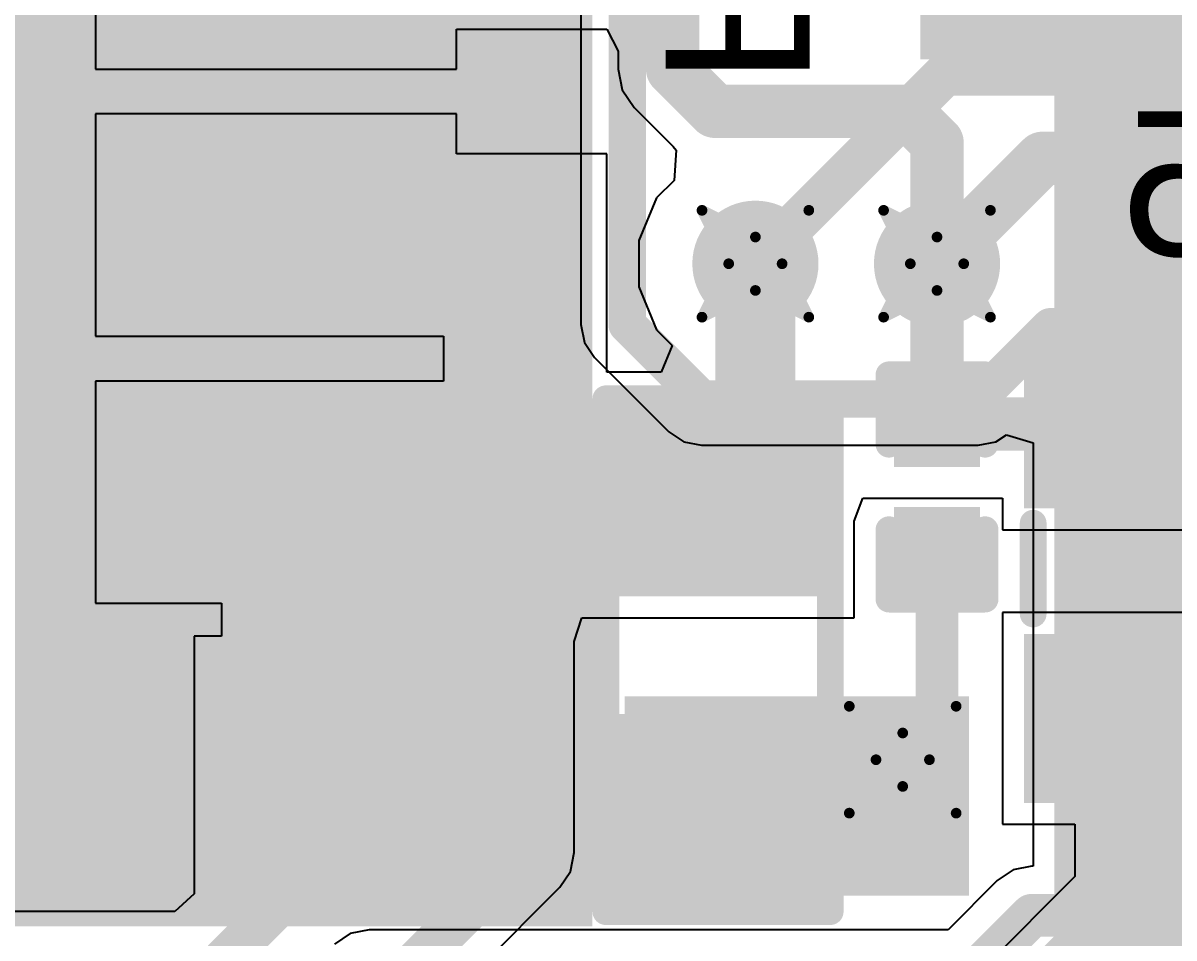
# Model space of a CAD drawing. Header units: inches. Extents: x -6 to 328, y -12 to 81.
# Drawn here: x 17.14 to 22.62, y 11.48 to 15.83 of the extents above; entities that cross this region are included whole.
import ezdxf

# ---------------------------------------------------------------- set-up
doc = ezdxf.new("R2010")
doc.units = ezdxf.units.IN
for name, color, linetype in [('Bottom Layer', 5, 'Continuous'), ('Bottom Overlay', 54, 'Continuous'), ('Bottom Paste', 16, 'Continuous'), ('Bottom Solder', 6, 'Continuous'), ('Drill Drawing', 1, 'Continuous'), ('Top Layer', 1, 'Continuous'), ('Top Paste', 8, 'Continuous'), ('Top Solder', 216, 'Continuous'), ('Via Holes', 16, 'Continuous')]:
    doc.layers.add(name, color=color, linetype=linetype)
doc.styles.add('Arial', font='', dxfattribs={"height": 0.2})
doc.styles.get('Arial').set_extended_font_data('Arial')

# ---------------------------------------------------------------- blocks, each defined once
blk = doc.blocks.new('CAP_0201_B_2')
at = {"layer": 'Bottom Layer'}
for points in [[(-0.45, 0.15), (-0.15, 0.15), (-0.15, -0.15), (-0.45, -0.15)], [(0.15, 0.15), (0.45, 0.15), (0.45, -0.15), (0.15, -0.15)]]:
    blk.add_hatch(color=5, dxfattribs=at).paths.add_polyline_path(points)
at = {"layer": 'Bottom Paste'}
for points in [[(-0.45, 0.15), (-0.15, 0.15), (-0.15, -0.15), (-0.45, -0.15)], [(0.15, 0.15), (0.45, 0.15), (0.45, -0.15), (0.15, -0.15)]]:
    blk.add_hatch(color=16, dxfattribs=at).paths.add_polyline_path(points)
at = {"layer": 'Bottom Solder'}
for points in [[(-0.505, 0.205), (-0.095, 0.205), (-0.095, -0.205), (-0.505, -0.205)], [(0.095, 0.205), (0.505, 0.205), (0.505, -0.205), (0.095, -0.205)]]:
    blk.add_hatch(color=6, dxfattribs=at).paths.add_polyline_path(points)
at = {"layer": 'Bottom Overlay'}
for points in [[(-0.5334, -0.2286, 0.127, 0.127, 0), (-0.5334, 0.2286, 0.127, 0.127, 0)], [(-0.2032, 0.2286, 0.127, 0.127, 0), (-0.5334, 0.2286, 0.127, 0.127, 0)], [(0.5334, 0.2286, 0.127, 0.127, 0), (0.2032, 0.2286, 0.127, 0.127, 0)], [(0.5334, -0.2286, 0.127, 0.127, 0), (0.5334, 0.2286, 0.127, 0.127, 0)], [(-0.2032, -0.2286, 0.127, 0.127, 0), (-0.5334, -0.2286, 0.127, 0.127, 0)], [(0.5334, -0.2286, 0.127, 0.127, 0), (0.2032, -0.2286, 0.127, 0.127, 0)]]:
    blk.add_lwpolyline(points, format="xyseb", dxfattribs=at)
for points in [[(-0.5651, 0.2286, 0.0635, 0.0635, 1), (-0.5016, 0.2286, 0.0635, 0.0635, 1)], [(-0.5651, 0.2286, 0.0635, 0.0635, 1), (-0.5016, 0.2286, 0.0635, 0.0635, 1)], [(-0.2349, 0.2286, 0.0635, 0.0635, 1), (-0.1714, 0.2286, 0.0635, 0.0635, 1)], [(0.1714, 0.2286, 0.0635, 0.0635, 1), (0.2349, 0.2286, 0.0635, 0.0635, 1)], [(0.5016, 0.2286, 0.0635, 0.0635, 1), (0.5651, 0.2286, 0.0635, 0.0635, 1)], [(0.5016, 0.2286, 0.0635, 0.0635, 1), (0.5651, 0.2286, 0.0635, 0.0635, 1)], [(-0.5651, -0.2286, 0.0635, 0.0635, 1), (-0.5016, -0.2286, 0.0635, 0.0635, 1)], [(-0.5651, -0.2286, 0.0635, 0.0635, 1), (-0.5016, -0.2286, 0.0635, 0.0635, 1)], [(-0.2349, -0.2286, 0.0635, 0.0635, 1), (-0.1714, -0.2286, 0.0635, 0.0635, 1)], [(0.1714, -0.2286, 0.0635, 0.0635, 1), (0.2349, -0.2286, 0.0635, 0.0635, 1)], [(0.5016, -0.2286, 0.0635, 0.0635, 1), (0.5651, -0.2286, 0.0635, 0.0635, 1)], [(0.5016, -0.2286, 0.0635, 0.0635, 1), (0.5651, -0.2286, 0.0635, 0.0635, 1)]]:
    blk.add_lwpolyline(points, format="xyseb", close=True, dxfattribs=at)
blk = doc.blocks.new('TLE5012BE5000FUMA1_B_7')
at = {"layer": 'Bottom Layer'}
for points in [[(-3.5, 2.23), (-2.19, 2.23), (-2.19, 1.58), (-3.5, 1.58)], [(-3.5, 0.96), (-2.19, 0.96), (-2.19, 0.31), (-3.5, 0.31)], [(-3.5, -0.31), (-2.19, -0.31), (-2.19, -0.96), (-3.5, -0.96)]]:
    blk.add_hatch(color=5, dxfattribs=at).paths.add_polyline_path(points)
at = {"layer": 'Bottom Paste'}
for points in [[(-3.5, 2.23), (-2.19, 2.23), (-2.19, 1.58), (-3.5, 1.58)], [(-3.5, 0.96), (-2.19, 0.96), (-2.19, 0.31), (-3.5, 0.31)], [(-3.5, -0.31), (-2.19, -0.31), (-2.19, -0.96), (-3.5, -0.96)]]:
    blk.add_hatch(color=16, dxfattribs=at).paths.add_polyline_path(points)
at = {"layer": 'Bottom Solder'}
for points in [[(-3.6016, 2.3316), (-2.0884, 2.3316), (-2.0884, 1.4784), (-3.6016, 1.4784)], [(-3.6016, 1.0616), (-2.0884, 1.0616), (-2.0884, 0.2084), (-3.6016, 0.2084)], [(-3.6016, -0.2084), (-2.0884, -0.2084), (-2.0884, -1.0616), (-3.6016, -1.0616)]]:
    blk.add_hatch(color=6, dxfattribs=at).paths.add_polyline_path(points)
at = {"layer": 'Bottom Overlay'}
blk.add_lwpolyline([(1.9304, 2.5146, 0.127, 0.127, 0), (-1.9558, 2.5146, 0.127, 0.127, 0)], format="xyseb", dxfattribs=at)
blk.add_lwpolyline([(-1.9875, 2.5146, 0.0635, 0.0635, 1), (-1.9241, 2.5146, 0.0635, 0.0635, 1)], format="xyseb", close=True, dxfattribs=at)
blk = doc.blocks.new('LAN9255_ZMX019_9')
at = {"layer": 'Top Layer'}
for points in [[(0.7, 8.45), (0.7, 6.95), (0.5, 6.95), (0.5, 8.45)], [(1.1, 8.45), (1.1, 6.95), (0.9, 6.95), (0.9, 8.45)], [(1.5, 8.45), (1.5, 6.95), (1.3, 6.95), (1.3, 8.45)], [(1.9, 8.45), (1.9, 6.95), (1.7, 6.95), (1.7, 8.45)], [(2.3, 8.45), (2.3, 6.95), (2.1, 6.95), (2.1, 8.45)], [(2.7, 8.45), (2.7, 6.95), (2.5, 6.95), (2.5, 8.45)], [(3.1, 8.45), (3.1, 6.95), (2.9, 6.95), (2.9, 8.45)], [(3.5, 8.45), (3.5, 6.95), (3.3, 6.95), (3.3, 8.45)], [(3.9, 8.45), (3.9, 6.95), (3.7, 6.95), (3.7, 8.45)], [(4.3, 8.45), (4.3, 6.95), (4.1, 6.95), (4.1, 8.45)], [(4.7, 8.45), (4.7, 6.95), (4.5, 6.95), (4.5, 8.45)], [(-4.55, -4.55), (-4.55, 4.55), (4.55, 4.55), (4.55, -4.55)]]:
    blk.add_hatch(color=1, dxfattribs=at).paths.add_polyline_path(points)
at = {"layer": 'Top Paste'}
for points in [[(0.7, 8.45), (0.7, 6.95), (0.5, 6.95), (0.5, 8.45)], [(1.1, 8.45), (1.1, 6.95), (0.9, 6.95), (0.9, 8.45)], [(1.5, 8.45), (1.5, 6.95), (1.3, 6.95), (1.3, 8.45)], [(1.9, 8.45), (1.9, 6.95), (1.7, 6.95), (1.7, 8.45)], [(2.3, 8.45), (2.3, 6.95), (2.1, 6.95), (2.1, 8.45)], [(2.7, 8.45), (2.7, 6.95), (2.5, 6.95), (2.5, 8.45)], [(3.1, 8.45), (3.1, 6.95), (2.9, 6.95), (2.9, 8.45)], [(3.5, 8.45), (3.5, 6.95), (3.3, 6.95), (3.3, 8.45)], [(3.9, 8.45), (3.9, 6.95), (3.7, 6.95), (3.7, 8.45)], [(4.3, 8.45), (4.3, 6.95), (4.1, 6.95), (4.1, 8.45)], [(4.7, 8.45), (4.7, 6.95), (4.5, 6.95), (4.5, 8.45)], [(-4.55, -4.55), (-4.55, 4.55), (4.55, 4.55), (4.55, -4.55)]]:
    blk.add_hatch(color=8, dxfattribs=at).paths.add_polyline_path(points)
at = {"layer": 'Top Solder'}
for points in [[(0.4016, 8.5516), (0.4016, 6.8484), (-0.0016, 6.8484), (-0.0016, 8.5516)], [(0.8016, 8.5516), (0.8016, 6.8484), (0.3984, 6.8484), (0.3984, 8.5516)], [(1.2016, 8.5516), (1.2016, 6.8484), (0.7984, 6.8484), (0.7984, 8.5516)], [(1.6016, 8.5516), (1.6016, 6.8484), (1.1984, 6.8484), (1.1984, 8.5516)], [(2.0016, 8.5516), (2.0016, 6.8484), (1.5984, 6.8484), (1.5984, 8.5516)], [(2.4016, 8.5516), (2.4016, 6.8484), (1.9984, 6.8484), (1.9984, 8.5516)], [(2.8016, 8.5516), (2.8016, 6.8484), (2.3984, 6.8484), (2.3984, 8.5516)], [(3.2016, 8.5516), (3.2016, 6.8484), (2.7984, 6.8484), (2.7984, 8.5516)], [(3.6016, 8.5516), (3.6016, 6.8484), (3.1984, 6.8484), (3.1984, 8.5516)], [(4.0016, 8.5516), (4.0016, 6.8484), (3.5984, 6.8484), (3.5984, 8.5516)], [(4.4016, 8.5516), (4.4016, 6.8484), (3.9984, 6.8484), (3.9984, 8.5516)], [(4.8016, 8.5516), (4.8016, 6.8484), (4.3984, 6.8484), (4.3984, 8.5516)], [(-4.6516, -4.6516), (-4.6516, 4.6516), (4.6516, 4.6516), (4.6516, -4.6516)]]:
    blk.add_hatch(color=216, dxfattribs=at).paths.add_polyline_path(points)
blk = doc.blocks.new('R___0201_B_11')
at = {"layer": 'Bottom Layer'}
for points in [[(-0.41, 0.185), (-0.14, 0.185), (-0.14, -0.185), (-0.41, -0.185)], [(0.14, 0.185), (0.41, 0.185), (0.41, -0.185), (0.14, -0.185)]]:
    blk.add_hatch(color=5, dxfattribs=at).paths.add_polyline_path(points)
at = {"layer": 'Bottom Paste'}
for points in [[(-0.41, 0.185), (-0.14, 0.185), (-0.14, -0.185), (-0.41, -0.185)], [(0.14, 0.185), (0.41, 0.185), (0.41, -0.185), (0.14, -0.185)]]:
    blk.add_hatch(color=16, dxfattribs=at).paths.add_polyline_path(points)
at = {"layer": 'Bottom Solder'}
for points in [[(-0.465, 0.24), (-0.085, 0.24), (-0.085, -0.24), (-0.465, -0.24)], [(0.085, 0.24), (0.465, 0.24), (0.465, -0.24), (0.085, -0.24)]]:
    blk.add_hatch(color=6, dxfattribs=at).paths.add_polyline_path(points)
at = {"layer": 'Bottom Overlay'}
for points in [[(-0.4826, 0.254, 0.127, 0.127, 0), (0.4826, 0.254, 0.127, 0.127, 0)], [(-0.4826, 0.254, 0.127, 0.127, 0), (-0.4826, -0.254, 0.127, 0.127, 0)], [(0.4826, 0.254, 0.127, 0.127, 0), (0.4826, -0.254, 0.127, 0.127, 0)], [(-0.4826, -0.254, 0.127, 0.127, 0), (0.4826, -0.254, 0.127, 0.127, 0)]]:
    blk.add_lwpolyline(points, format="xyseb", dxfattribs=at)
for points in [[(-0.5143, 0.254, 0.0635, 0.0635, 1), (-0.4508, 0.254, 0.0635, 0.0635, 1)], [(-0.5143, 0.254, 0.0635, 0.0635, 1), (-0.4508, 0.254, 0.0635, 0.0635, 1)], [(0.4508, 0.254, 0.0635, 0.0635, 1), (0.5143, 0.254, 0.0635, 0.0635, 1)], [(0.4508, 0.254, 0.0635, 0.0635, 1), (0.5143, 0.254, 0.0635, 0.0635, 1)], [(-0.5143, -0.254, 0.0635, 0.0635, 1), (-0.4508, -0.254, 0.0635, 0.0635, 1)], [(-0.5143, -0.254, 0.0635, 0.0635, 1), (-0.4508, -0.254, 0.0635, 0.0635, 1)], [(0.4508, -0.254, 0.0635, 0.0635, 1), (0.5143, -0.254, 0.0635, 0.0635, 1)], [(0.4508, -0.254, 0.0635, 0.0635, 1), (0.5143, -0.254, 0.0635, 0.0635, 1)]]:
    blk.add_lwpolyline(points, format="xyseb", close=True, dxfattribs=at)
blk = doc.blocks.new('R___0201_B_13')
at = {"layer": 'Bottom Layer'}
for points in [[(-0.41, 0.185), (-0.14, 0.185), (-0.14, -0.185), (-0.41, -0.185)], [(0.14, 0.185), (0.41, 0.185), (0.41, -0.185), (0.14, -0.185)]]:
    blk.add_hatch(color=5, dxfattribs=at).paths.add_polyline_path(points)
at = {"layer": 'Bottom Paste'}
for points in [[(-0.41, 0.185), (-0.14, 0.185), (-0.14, -0.185), (-0.41, -0.185)], [(0.14, 0.185), (0.41, 0.185), (0.41, -0.185), (0.14, -0.185)]]:
    blk.add_hatch(color=16, dxfattribs=at).paths.add_polyline_path(points)
at = {"layer": 'Bottom Solder'}
for points in [[(-0.465, 0.24), (-0.085, 0.24), (-0.085, -0.24), (-0.465, -0.24)], [(0.085, 0.24), (0.465, 0.24), (0.465, -0.24), (0.085, -0.24)]]:
    blk.add_hatch(color=6, dxfattribs=at).paths.add_polyline_path(points)
at = {"layer": 'Bottom Overlay'}
for points in [[(-0.4826, 0.254, 0.127, 0.127, 0), (0.4826, 0.254, 0.127, 0.127, 0)], [(-0.4826, 0.254, 0.127, 0.127, 0), (-0.4826, -0.254, 0.127, 0.127, 0)], [(0.4826, 0.254, 0.127, 0.127, 0), (0.4826, -0.254, 0.127, 0.127, 0)], [(-0.4826, -0.254, 0.127, 0.127, 0), (0.4826, -0.254, 0.127, 0.127, 0)]]:
    blk.add_lwpolyline(points, format="xyseb", dxfattribs=at)
for points in [[(-0.5143, 0.254, 0.0635, 0.0635, 1), (-0.4508, 0.254, 0.0635, 0.0635, 1)], [(-0.5143, 0.254, 0.0635, 0.0635, 1), (-0.4508, 0.254, 0.0635, 0.0635, 1)], [(0.4508, 0.254, 0.0635, 0.0635, 1), (0.5143, 0.254, 0.0635, 0.0635, 1)], [(0.4508, 0.254, 0.0635, 0.0635, 1), (0.5143, 0.254, 0.0635, 0.0635, 1)], [(-0.5143, -0.254, 0.0635, 0.0635, 1), (-0.4508, -0.254, 0.0635, 0.0635, 1)], [(-0.5143, -0.254, 0.0635, 0.0635, 1), (-0.4508, -0.254, 0.0635, 0.0635, 1)], [(0.4508, -0.254, 0.0635, 0.0635, 1), (0.5143, -0.254, 0.0635, 0.0635, 1)], [(0.4508, -0.254, 0.0635, 0.0635, 1), (0.5143, -0.254, 0.0635, 0.0635, 1)]]:
    blk.add_lwpolyline(points, format="xyseb", close=True, dxfattribs=at)
blk = doc.blocks.new('R___0603_B_16')
at = {"layer": 'Bottom Layer'}
for points in [[(-1.143, -0.4445), (-1.143, 0.4445), (-0.381, 0.4445), (-0.381, -0.4445)], [(0.381, -0.4445), (0.381, 0.4445), (1.143, 0.4445), (1.143, -0.4445)]]:
    blk.add_hatch(color=5, dxfattribs=at).paths.add_polyline_path(points)
at = {"layer": 'Bottom Paste'}
for points in [[(-1.143, -0.4445), (-1.143, 0.4445), (-0.381, 0.4445), (-0.381, -0.4445)], [(0.381, -0.4445), (0.381, 0.4445), (1.143, 0.4445), (1.143, -0.4445)]]:
    blk.add_hatch(color=16, dxfattribs=at).paths.add_polyline_path(points)
at = {"layer": 'Bottom Solder'}
for points in [[(-1.2446, -0.5461), (-1.2446, 0.5461), (-0.2794, 0.5461), (-0.2794, -0.5461)], [(0.2794, -0.5461), (0.2794, 0.5461), (1.2446, 0.5461), (1.2446, -0.5461)]]:
    blk.add_hatch(color=6, dxfattribs=at).paths.add_polyline_path(points)
at = {"layer": 'Bottom Overlay'}
for points in [[(-1.2192, -0.5334, 0.127, 0.127, 0), (-1.2192, 0.5334, 0.127, 0.127, 0)], [(1.2192, 0.5334, 0.127, 0.127, 0), (-1.2192, 0.5334, 0.127, 0.127, 0)], [(1.2192, -0.5334, 0.127, 0.127, 0), (1.2192, 0.5334, 0.127, 0.127, 0)], [(1.2192, -0.5334, 0.127, 0.127, 0), (-1.2192, -0.5334, 0.127, 0.127, 0)]]:
    blk.add_lwpolyline(points, format="xyseb", dxfattribs=at)
for points in [[(-1.25095, 0.5334, 0.0635, 0.0635, 1), (-1.18745, 0.5334, 0.0635, 0.0635, 1)], [(-1.25095, 0.5334, 0.0635, 0.0635, 1), (-1.18745, 0.5334, 0.0635, 0.0635, 1)], [(1.18745, 0.5334, 0.0635, 0.0635, 1), (1.25095, 0.5334, 0.0635, 0.0635, 1)], [(1.18745, 0.5334, 0.0635, 0.0635, 1), (1.25095, 0.5334, 0.0635, 0.0635, 1)], [(-1.25095, -0.5334, 0.0635, 0.0635, 1), (-1.18745, -0.5334, 0.0635, 0.0635, 1)], [(-1.25095, -0.5334, 0.0635, 0.0635, 1), (-1.18745, -0.5334, 0.0635, 0.0635, 1)], [(1.18745, -0.5334, 0.0635, 0.0635, 1), (1.25095, -0.5334, 0.0635, 0.0635, 1)], [(1.18745, -0.5334, 0.0635, 0.0635, 1), (1.25095, -0.5334, 0.0635, 0.0635, 1)]]:
    blk.add_lwpolyline(points, format="xyseb", close=True, dxfattribs=at)
blk = doc.blocks.new('IND_0603__1608_M_______B_39')
at = {"layer": 'Bottom Layer'}
for points in [[(-1, 0.4), (-0.4, 0.4), (-0.4, -0.4), (-1, -0.4)], [(0.4, 0.4), (1, 0.4), (1, -0.4), (0.4, -0.4)]]:
    blk.add_hatch(color=5, dxfattribs=at).paths.add_polyline_path(points)
at = {"layer": 'Bottom Paste'}
for points in [[(-1, 0.4), (-0.4, 0.4), (-0.4, -0.4), (-1, -0.4)], [(0.4, 0.4), (1, 0.4), (1, -0.4), (0.4, -0.4)]]:
    blk.add_hatch(color=16, dxfattribs=at).paths.add_polyline_path(points)
at = {"layer": 'Bottom Solder'}
for points in [[(-1.1016, 0.5016), (-0.2984, 0.5016), (-0.2984, -0.5016), (-1.1016, -0.5016)], [(0.2984, 0.5016), (1.1016, 0.5016), (1.1016, -0.5016), (0.2984, -0.5016)]]:
    blk.add_hatch(color=6, dxfattribs=at).paths.add_polyline_path(points)
at = {"layer": 'Bottom Overlay'}
for points in [[(0.2286, 0.4572, 0.127, 0.127, 0), (-0.2032, 0.4572, 0.127, 0.127, 0)], [(0.2286, -0.4572, 0.127, 0.127, 0), (-0.2032, -0.4572, 0.127, 0.127, 0)]]:
    blk.add_lwpolyline(points, format="xyseb", dxfattribs=at)
for points in [[(-0.2349, 0.4572, 0.0635, 0.0635, 1), (-0.1714, 0.4572, 0.0635, 0.0635, 1)], [(0.1968, 0.4572, 0.0635, 0.0635, 1), (0.2604, 0.4572, 0.0635, 0.0635, 1)], [(-0.2349, -0.4572, 0.0635, 0.0635, 1), (-0.1714, -0.4572, 0.0635, 0.0635, 1)], [(0.1968, -0.4572, 0.0635, 0.0635, 1), (0.2604, -0.4572, 0.0635, 0.0635, 1)]]:
    blk.add_lwpolyline(points, format="xyseb", close=True, dxfattribs=at)
blk = doc.blocks.new('IND_0603__1608_M_______B_40')
at = {"layer": 'Bottom Layer'}
for points in [[(-1, 0.4), (-0.4, 0.4), (-0.4, -0.4), (-1, -0.4)], [(0.4, 0.4), (1, 0.4), (1, -0.4), (0.4, -0.4)]]:
    blk.add_hatch(color=5, dxfattribs=at).paths.add_polyline_path(points)
at = {"layer": 'Bottom Paste'}
for points in [[(-1, 0.4), (-0.4, 0.4), (-0.4, -0.4), (-1, -0.4)], [(0.4, 0.4), (1, 0.4), (1, -0.4), (0.4, -0.4)]]:
    blk.add_hatch(color=16, dxfattribs=at).paths.add_polyline_path(points)
at = {"layer": 'Bottom Solder'}
for points in [[(-1.1016, 0.5016), (-0.2984, 0.5016), (-0.2984, -0.5016), (-1.1016, -0.5016)], [(0.2984, 0.5016), (1.1016, 0.5016), (1.1016, -0.5016), (0.2984, -0.5016)]]:
    blk.add_hatch(color=6, dxfattribs=at).paths.add_polyline_path(points)
at = {"layer": 'Bottom Overlay'}
for points in [[(-0.2032, 0.4572, 0.127, 0.127, 0), (0.2286, 0.4572, 0.127, 0.127, 0)], [(-0.2032, -0.4572, 0.127, 0.127, 0), (0.2286, -0.4572, 0.127, 0.127, 0)]]:
    blk.add_lwpolyline(points, format="xyseb", dxfattribs=at)
for points in [[(-0.2349, 0.4572, 0.0635, 0.0635, 1), (-0.1714, 0.4572, 0.0635, 0.0635, 1)], [(0.1968, 0.4572, 0.0635, 0.0635, 1), (0.2604, 0.4572, 0.0635, 0.0635, 1)], [(-0.2349, -0.4572, 0.0635, 0.0635, 1), (-0.1714, -0.4572, 0.0635, 0.0635, 1)], [(0.1968, -0.4572, 0.0635, 0.0635, 1), (0.2604, -0.4572, 0.0635, 0.0635, 1)]]:
    blk.add_lwpolyline(points, format="xyseb", close=True, dxfattribs=at)

msp = doc.modelspace()

# ---------------------------------------------------------------- hatches: boundary and pattern name
at = {"layer": 'Bottom Layer'}
h = msp.add_hatch(color=5, dxfattribs=at)
edge = h.paths.add_edge_path()
edge.add_arc((20.6248, 14.6812), 0.3, 0, 360)
h = msp.add_hatch(color=5, dxfattribs=at)
edge = h.paths.add_edge_path()
edge.add_arc((21.4884, 14.6812), 0.3, 0, 360)
msp.add_hatch(color=5, dxfattribs=at).paths.add_polyline_path([(20.0025, 11.677), (21.6408, 11.677), (21.6408, 12.6238), (20.0025, 12.6238)])
h = msp.add_hatch(color=5, dxfattribs=at)
edge = h.paths.add_edge_path()
edge.add_arc((21.3253, 12.3232), 0.3, 0, 360)
at = {"layer": 'Top Layer'}
h = msp.add_hatch(color=1, dxfattribs=at)
edge = h.paths.add_edge_path()
edge.add_arc((20.6248, 14.6812), 0.3, 0, 360)
h = msp.add_hatch(color=1, dxfattribs=at)
edge = h.paths.add_edge_path()
edge.add_arc((21.4884, 14.6812), 0.3, 0, 360)
h = msp.add_hatch(color=1, dxfattribs=at)
edge = h.paths.add_edge_path()
edge.add_arc((21.3253, 12.3232), 0.3, 0, 360)
at = {"layer": 'Via Holes'}
h = msp.add_hatch(color=7, dxfattribs=at)
edge = h.paths.add_edge_path()
edge.add_arc((20.6248, 14.6812), 0.15, 0, 360)
h = msp.add_hatch(color=7, dxfattribs=at)
edge = h.paths.add_edge_path()
edge.add_arc((21.4884, 14.6812), 0.15, 0, 360)
h = msp.add_hatch(color=7, dxfattribs=at)
edge = h.paths.add_edge_path()
edge.add_arc((21.3253, 12.3232), 0.15, 0, 360)

# ---------------------------------------------------------------- linework, layer by layer
at = {"layer": 'Bottom Layer'}
for p, q in [((17.4868, 16.6632), (17.4868, 15.6068)), ((19.2032, 15.6068), (19.2032, 15.7968)), ((19.2032, 15.7968), (19.9188, 15.7968)), ((19.9188, 15.7968), (19.9723, 15.692)), ((19.9723, 15.692), (19.9723, 15.6069)), ((17.4868, 15.6068), (19.2032, 15.6068)), ((19.9723, 15.6069), (19.992, 15.5078)), ((19.992, 15.5078), (20.0482, 15.4237)), ((19.2032, 15.3932), (17.4868, 15.3932)), ((17.4868, 15.3932), (17.4868, 14.3368)), ((19.2032, 15.2032), (19.2032, 15.3932)), ((20.0482, 15.4237), (20.233, 15.2389)), ((20.233, 15.2389), (20.2486, 15.2213)), ((20.2486, 15.2213), (20.2378, 15.0777)), ((19.9188, 15.2032), (19.2032, 15.2032)), ((19.9188, 14.1662), (19.9188, 15.2032)), ((20.2378, 15.0777), (20.1551, 14.995)), ((20.1551, 14.995), (20.0708, 14.7914)), ((20.0708, 14.7914), (20.0708, 14.571)), ((20.0708, 14.571), (20.1551, 14.3674)), ((20.1551, 14.3674), (20.2293, 14.2932)), ((17.4868, 14.3368), (19.1424, 14.3368)), ((19.1424, 14.3368), (19.1424, 14.1232)), ((20.2293, 14.2932), (20.1767, 14.1662)), ((19.1424, 14.1232), (17.4868, 14.1232)), ((17.4868, 14.1232), (17.4868, 13.0668)), ((20.1767, 14.1662), (19.9188, 14.1662)), ((21.0947, 13.4566), (21.1352, 13.5668)), ((21.1352, 13.5668), (21.7996, 13.5668)), ((21.7996, 13.5668), (21.7996, 13.416)), ((21.0947, 12.9978), (21.0947, 13.4566)), ((21.7996, 13.416), (22.7866, 13.416)), ((17.4868, 13.0668), (18.086, 13.0668)), ((18.086, 13.0668), (18.086, 12.9112)), ((19.7637, 12.8856), (19.7993, 12.9978)), ((19.7993, 12.9978), (21.0947, 12.9978)), ((22.7866, 13.0224), (21.7996, 13.0224)), ((21.7996, 13.0224), (21.7996, 12.016)), ((18.086, 12.9112), (17.9568, 12.9112)), ((17.9568, 12.9112), (17.9568, 12.2348)), ((19.7637, 11.8814), (19.7637, 12.8856)), ((17.9568, 12.2348), (17.9568, 11.6848)), ((21.7996, 12.016), (22.1438, 12.016)), ((22.1438, 12.016), (22.1438, 11.7679)), ((19.7459, 11.7922), (19.7637, 11.8814)), ((19.6954, 11.7166), (19.7459, 11.7922)), ((22.1438, 11.7679), (20.4693, 10.0934)), ((18.7736, 10.7948), (19.6954, 11.7166)), ((17.9568, 11.6848), (17.8646, 11.6008)), ((17.8646, 11.6008), (9.0258, 11.6008))]:
    msp.add_line(p, q, dxfattribs=at)
for points in [[(20.2313, 15.6069, 0.254, 0.254, 0), (20.2313, 16.8535, 0.254, 0.254, 0)], [(20.2313, 15.6069, 0.254, 0.254, 0), (20.4318, 15.4063, 0.254, 0.254, 0)], [(20.4318, 15.4063, 0.254, 0.254, 0), (21.3396, 15.4063, 0.254, 0.254, 0)], [(21.3396, 15.4063, 0.254, 0.254, 0), (21.4884, 15.2575, 0.254, 0.254, 0)], [(21.4884, 14.6812, 0.254, 0.254, 0), (21.4884, 15.2575, 0.254, 0.254, 0)], [(18.345, 14.865, 0.254, 0.254, 0), (19.5306, 14.865, 0.254, 0.254, 0)], [(20.6248, 13.7598, 0.381, 0.381, 0), (20.6248, 14.6812, 0.381, 0.381, 0)], [(21.4884, 13.92, 0.254, 0.254, 0), (21.4884, 14.6812, 0.254, 0.254, 0)], [(19.5306, 11.8814, 0.2032, 0.2032, 0), (19.5306, 14.315, 0.2032, 0.2032, 0)], [(21.4884, 13.92, 0.254, 0.254, 0), (21.4888, 13.9196, 0.254, 0.254, 0)], [(21.4888, 13.9196, 0.254, 0.254, 0), (22.4024, 13.9196, 0.254, 0.254, 0)], [(22.4024, 13.9196, 0.254, 0.254, 0), (22.4028, 13.9192, 0.254, 0.254, 0)], [(20.447, 13.582, 0.2032, 0.2032, 0), (20.6248, 13.7598, 0.2032, 0.2032, 0)], [(18.345, 12.573, 0.254, 0.254, 0), (18.345, 13.595, 0.254, 0.254, 0)], [(21.4884, 12.4862, 0.2032, 0.2032, 0), (21.4884, 13.32, 0.2032, 0.2032, 0)], [(22.4028, 11.6607, 0.254, 0.254, 0), (22.4028, 12.5192, 0.254, 0.254, 0)], [(21.3253, 12.3232, 0.2032, 0.2032, 0), (21.4884, 12.4862, 0.2032, 0.2032, 0)], [(20.447, 12.058, 0.2032, 0.2032, 0), (20.7122, 12.3232, 0.2032, 0.2032, 0)], [(20.7122, 12.3232, 0.2032, 0.2032, 0), (21.3253, 12.3232, 0.2032, 0.2032, 0)], [(18.345, 11.6198, 0.2032, 0.2032, 0), (18.345, 12.023, 0.2032, 0.2032, 0)], [(18.6088, 10.9596, 0.2032, 0.2032, 0), (19.5306, 11.8814, 0.2032, 0.2032, 0)], [(19.7071, 8.965, 0.254, 0.254, 0), (22.4028, 11.6607, 0.254, 0.254, 0)], [(18.0929, 11.3678, 0.2032, 0.2032, 0), (18.345, 11.6198, 0.2032, 0.2032, 0)]]:
    msp.add_lwpolyline(points, format="xyseb", dxfattribs=at)
for points in [[(20.1678, 15.6069, 0.127, 0.127, 1), (20.2948, 15.6069, 0.127, 0.127, 1)], [(20.1678, 15.6069, 0.127, 0.127, 1), (20.2948, 15.6069, 0.127, 0.127, 1)], [(20.3683, 15.4063, 0.127, 0.127, 1), (20.4953, 15.4063, 0.127, 0.127, 1)], [(20.3683, 15.4063, 0.127, 0.127, 1), (20.4953, 15.4063, 0.127, 0.127, 1)], [(21.2761, 15.4063, 0.127, 0.127, 1), (21.4031, 15.4063, 0.127, 0.127, 1)], [(21.2761, 15.4063, 0.127, 0.127, 1), (21.4031, 15.4063, 0.127, 0.127, 1)], [(21.4249, 15.2575, 0.127, 0.127, 1), (21.5519, 15.2575, 0.127, 0.127, 1)], [(21.4249, 15.2575, 0.127, 0.127, 1), (21.5519, 15.2575, 0.127, 0.127, 1)], [(18.2815, 14.865, 0.127, 0.127, 1), (18.4085, 14.865, 0.127, 0.127, 1)], [(19.4671, 14.865, 0.127, 0.127, 1), (19.5941, 14.865, 0.127, 0.127, 1)], [(20.5296, 14.6812, 0.1905, 0.1905, 1), (20.7201, 14.6812, 0.1905, 0.1905, 1)], [(21.4249, 14.6812, 0.127, 0.127, 1), (21.5519, 14.6812, 0.127, 0.127, 1)], [(21.4249, 14.6812, 0.127, 0.127, 1), (21.5519, 14.6812, 0.127, 0.127, 1)], [(19.4798, 14.315, 0.1016, 0.1016, 1), (19.5814, 14.315, 0.1016, 0.1016, 1)], [(21.4249, 13.92, 0.127, 0.127, 1), (21.5519, 13.92, 0.127, 0.127, 1)], [(21.4249, 13.92, 0.127, 0.127, 1), (21.5519, 13.92, 0.127, 0.127, 1)], [(21.4253, 13.9196, 0.127, 0.127, 1), (21.5523, 13.9196, 0.127, 0.127, 1)], [(21.4253, 13.9196, 0.127, 0.127, 1), (21.5523, 13.9196, 0.127, 0.127, 1)], [(22.3389, 13.9196, 0.127, 0.127, 1), (22.4659, 13.9196, 0.127, 0.127, 1)], [(22.3389, 13.9196, 0.127, 0.127, 1), (22.4659, 13.9196, 0.127, 0.127, 1)], [(22.3393, 13.9192, 0.127, 0.127, 1), (22.4663, 13.9192, 0.127, 0.127, 1)], [(20.5296, 13.7598, 0.1905, 0.1905, 1), (20.7201, 13.7598, 0.1905, 0.1905, 1)], [(20.574, 13.7598, 0.1016, 0.1016, 1), (20.6756, 13.7598, 0.1016, 0.1016, 1)], [(18.2815, 13.595, 0.127, 0.127, 1), (18.4085, 13.595, 0.127, 0.127, 1)], [(20.3962, 13.582, 0.1016, 0.1016, 1), (20.4978, 13.582, 0.1016, 0.1016, 1)], [(21.4376, 13.32, 0.1016, 0.1016, 1), (21.5392, 13.32, 0.1016, 0.1016, 1)], [(18.2815, 12.573, 0.127, 0.127, 1), (18.4085, 12.573, 0.127, 0.127, 1)], [(22.3393, 12.5192, 0.127, 0.127, 1), (22.4663, 12.5192, 0.127, 0.127, 1)], [(21.4376, 12.4862, 0.1016, 0.1016, 1), (21.5392, 12.4862, 0.1016, 0.1016, 1)], [(21.4376, 12.4862, 0.1016, 0.1016, 1), (21.5392, 12.4862, 0.1016, 0.1016, 1)], [(20.6614, 12.3232, 0.1016, 0.1016, 1), (20.763, 12.3232, 0.1016, 0.1016, 1)], [(20.6614, 12.3232, 0.1016, 0.1016, 1), (20.763, 12.3232, 0.1016, 0.1016, 1)], [(21.2745, 12.3232, 0.1016, 0.1016, 1), (21.3761, 12.3232, 0.1016, 0.1016, 1)], [(21.2745, 12.3232, 0.1016, 0.1016, 1), (21.3761, 12.3232, 0.1016, 0.1016, 1)], [(20.3962, 12.058, 0.1016, 0.1016, 1), (20.4978, 12.058, 0.1016, 0.1016, 1)], [(18.2942, 12.023, 0.1016, 0.1016, 1), (18.3958, 12.023, 0.1016, 0.1016, 1)], [(19.4798, 11.8814, 0.1016, 0.1016, 1), (19.5814, 11.8814, 0.1016, 0.1016, 1)], [(19.4798, 11.8814, 0.1016, 0.1016, 1), (19.5814, 11.8814, 0.1016, 0.1016, 1)], [(22.3393, 11.6607, 0.127, 0.127, 1), (22.4663, 11.6607, 0.127, 0.127, 1)], [(22.3393, 11.6607, 0.127, 0.127, 1), (22.4663, 11.6607, 0.127, 0.127, 1)], [(18.2942, 11.6198, 0.1016, 0.1016, 1), (18.3958, 11.6198, 0.1016, 0.1016, 1)], [(18.2942, 11.6198, 0.1016, 0.1016, 1), (18.3958, 11.6198, 0.1016, 0.1016, 1)]]:
    msp.add_lwpolyline(points, format="xyseb", close=True, dxfattribs=at)
at = {"layer": 'Drill Drawing'}
for points in [[(20.3708, 14.9352, 0.0508, 0.0508, 0), (20.6248, 14.8082, 0.0508, 0.0508, 0)], [(20.3708, 14.9352, 0.0508, 0.0508, 0), (20.4978, 14.6812, 0.0508, 0.0508, 0)], [(20.6248, 14.8082, 0.0508, 0.0508, 0), (20.8788, 14.9352, 0.0508, 0.0508, 0)], [(20.7518, 14.6812, 0.0508, 0.0508, 0), (20.8788, 14.9352, 0.0508, 0.0508, 0)], [(21.2344, 14.9352, 0.0508, 0.0508, 0), (21.4884, 14.8082, 0.0508, 0.0508, 0)], [(21.2344, 14.9352, 0.0508, 0.0508, 0), (21.3614, 14.6812, 0.0508, 0.0508, 0)], [(21.4884, 14.8082, 0.0508, 0.0508, 0), (21.7424, 14.9352, 0.0508, 0.0508, 0)], [(21.6154, 14.6812, 0.0508, 0.0508, 0), (21.7424, 14.9352, 0.0508, 0.0508, 0)], [(20.3708, 14.4272, 0.0508, 0.0508, 0), (20.4978, 14.6812, 0.0508, 0.0508, 0)], [(20.7518, 14.6812, 0.0508, 0.0508, 0), (20.8788, 14.4272, 0.0508, 0.0508, 0)], [(21.2344, 14.4272, 0.0508, 0.0508, 0), (21.3614, 14.6812, 0.0508, 0.0508, 0)], [(21.6154, 14.6812, 0.0508, 0.0508, 0), (21.7424, 14.4272, 0.0508, 0.0508, 0)], [(20.3708, 14.4272, 0.0508, 0.0508, 0), (20.6248, 14.5542, 0.0508, 0.0508, 0)], [(20.6248, 14.5542, 0.0508, 0.0508, 0), (20.8788, 14.4272, 0.0508, 0.0508, 0)], [(21.2344, 14.4272, 0.0508, 0.0508, 0), (21.4884, 14.5542, 0.0508, 0.0508, 0)], [(21.4884, 14.5542, 0.0508, 0.0508, 0), (21.7424, 14.4272, 0.0508, 0.0508, 0)], [(21.0713, 12.5772, 0.0508, 0.0508, 0), (21.3253, 12.4502, 0.0508, 0.0508, 0)], [(21.0713, 12.5772, 0.0508, 0.0508, 0), (21.1983, 12.3232, 0.0508, 0.0508, 0)], [(21.3253, 12.4502, 0.0508, 0.0508, 0), (21.5793, 12.5772, 0.0508, 0.0508, 0)], [(21.4523, 12.3232, 0.0508, 0.0508, 0), (21.5793, 12.5772, 0.0508, 0.0508, 0)], [(21.0713, 12.0692, 0.0508, 0.0508, 0), (21.1983, 12.3232, 0.0508, 0.0508, 0)], [(21.4523, 12.3232, 0.0508, 0.0508, 0), (21.5793, 12.0692, 0.0508, 0.0508, 0)], [(21.0713, 12.0692, 0.0508, 0.0508, 0), (21.3253, 12.1962, 0.0508, 0.0508, 0)], [(21.3253, 12.1962, 0.0508, 0.0508, 0), (21.5793, 12.0692, 0.0508, 0.0508, 0)]]:
    msp.add_lwpolyline(points, format="xyseb", dxfattribs=at)
for points in [[(20.3581, 14.9352, 0.0254, 0.0254, 1), (20.3835, 14.9352, 0.0254, 0.0254, 1)], [(20.3581, 14.9352, 0.0254, 0.0254, 1), (20.3835, 14.9352, 0.0254, 0.0254, 1)], [(20.8661, 14.9352, 0.0254, 0.0254, 1), (20.8915, 14.9352, 0.0254, 0.0254, 1)], [(20.8661, 14.9352, 0.0254, 0.0254, 1), (20.8915, 14.9352, 0.0254, 0.0254, 1)], [(21.2217, 14.9352, 0.0254, 0.0254, 1), (21.2471, 14.9352, 0.0254, 0.0254, 1)], [(21.2217, 14.9352, 0.0254, 0.0254, 1), (21.2471, 14.9352, 0.0254, 0.0254, 1)], [(21.7297, 14.9352, 0.0254, 0.0254, 1), (21.7551, 14.9352, 0.0254, 0.0254, 1)], [(21.7297, 14.9352, 0.0254, 0.0254, 1), (21.7551, 14.9352, 0.0254, 0.0254, 1)], [(20.6121, 14.8082, 0.0254, 0.0254, 1), (20.6375, 14.8082, 0.0254, 0.0254, 1)], [(20.6121, 14.8082, 0.0254, 0.0254, 1), (20.6375, 14.8082, 0.0254, 0.0254, 1)], [(21.4757, 14.8082, 0.0254, 0.0254, 1), (21.5011, 14.8082, 0.0254, 0.0254, 1)], [(21.4757, 14.8082, 0.0254, 0.0254, 1), (21.5011, 14.8082, 0.0254, 0.0254, 1)], [(20.4851, 14.6812, 0.0254, 0.0254, 1), (20.5105, 14.6812, 0.0254, 0.0254, 1)], [(20.4851, 14.6812, 0.0254, 0.0254, 1), (20.5105, 14.6812, 0.0254, 0.0254, 1)], [(20.7391, 14.6812, 0.0254, 0.0254, 1), (20.7645, 14.6812, 0.0254, 0.0254, 1)], [(20.7391, 14.6812, 0.0254, 0.0254, 1), (20.7645, 14.6812, 0.0254, 0.0254, 1)], [(21.3487, 14.6812, 0.0254, 0.0254, 1), (21.3741, 14.6812, 0.0254, 0.0254, 1)], [(21.3487, 14.6812, 0.0254, 0.0254, 1), (21.3741, 14.6812, 0.0254, 0.0254, 1)], [(21.6027, 14.6812, 0.0254, 0.0254, 1), (21.6281, 14.6812, 0.0254, 0.0254, 1)], [(21.6027, 14.6812, 0.0254, 0.0254, 1), (21.6281, 14.6812, 0.0254, 0.0254, 1)], [(20.6121, 14.5542, 0.0254, 0.0254, 1), (20.6375, 14.5542, 0.0254, 0.0254, 1)], [(20.6121, 14.5542, 0.0254, 0.0254, 1), (20.6375, 14.5542, 0.0254, 0.0254, 1)], [(21.4757, 14.5542, 0.0254, 0.0254, 1), (21.5011, 14.5542, 0.0254, 0.0254, 1)], [(21.4757, 14.5542, 0.0254, 0.0254, 1), (21.5011, 14.5542, 0.0254, 0.0254, 1)], [(20.3581, 14.4272, 0.0254, 0.0254, 1), (20.3835, 14.4272, 0.0254, 0.0254, 1)], [(20.3581, 14.4272, 0.0254, 0.0254, 1), (20.3835, 14.4272, 0.0254, 0.0254, 1)], [(20.8661, 14.4272, 0.0254, 0.0254, 1), (20.8915, 14.4272, 0.0254, 0.0254, 1)], [(20.8661, 14.4272, 0.0254, 0.0254, 1), (20.8915, 14.4272, 0.0254, 0.0254, 1)], [(21.2217, 14.4272, 0.0254, 0.0254, 1), (21.2471, 14.4272, 0.0254, 0.0254, 1)], [(21.2217, 14.4272, 0.0254, 0.0254, 1), (21.2471, 14.4272, 0.0254, 0.0254, 1)], [(21.7297, 14.4272, 0.0254, 0.0254, 1), (21.7551, 14.4272, 0.0254, 0.0254, 1)], [(21.7297, 14.4272, 0.0254, 0.0254, 1), (21.7551, 14.4272, 0.0254, 0.0254, 1)], [(21.0586, 12.5772, 0.0254, 0.0254, 1), (21.084, 12.5772, 0.0254, 0.0254, 1)], [(21.0586, 12.5772, 0.0254, 0.0254, 1), (21.084, 12.5772, 0.0254, 0.0254, 1)], [(21.5666, 12.5772, 0.0254, 0.0254, 1), (21.592, 12.5772, 0.0254, 0.0254, 1)], [(21.5666, 12.5772, 0.0254, 0.0254, 1), (21.592, 12.5772, 0.0254, 0.0254, 1)], [(21.3126, 12.4502, 0.0254, 0.0254, 1), (21.338, 12.4502, 0.0254, 0.0254, 1)], [(21.3126, 12.4502, 0.0254, 0.0254, 1), (21.338, 12.4502, 0.0254, 0.0254, 1)], [(21.1856, 12.3232, 0.0254, 0.0254, 1), (21.211, 12.3232, 0.0254, 0.0254, 1)], [(21.1856, 12.3232, 0.0254, 0.0254, 1), (21.211, 12.3232, 0.0254, 0.0254, 1)], [(21.4396, 12.3232, 0.0254, 0.0254, 1), (21.465, 12.3232, 0.0254, 0.0254, 1)], [(21.4396, 12.3232, 0.0254, 0.0254, 1), (21.465, 12.3232, 0.0254, 0.0254, 1)], [(21.3126, 12.1962, 0.0254, 0.0254, 1), (21.338, 12.1962, 0.0254, 0.0254, 1)], [(21.3126, 12.1962, 0.0254, 0.0254, 1), (21.338, 12.1962, 0.0254, 0.0254, 1)], [(21.0586, 12.0692, 0.0254, 0.0254, 1), (21.084, 12.0692, 0.0254, 0.0254, 1)], [(21.0586, 12.0692, 0.0254, 0.0254, 1), (21.084, 12.0692, 0.0254, 0.0254, 1)], [(21.5666, 12.0692, 0.0254, 0.0254, 1), (21.592, 12.0692, 0.0254, 0.0254, 1)], [(21.5666, 12.0692, 0.0254, 0.0254, 1), (21.592, 12.0692, 0.0254, 0.0254, 1)]]:
    msp.add_lwpolyline(points, format="xyseb", close=True, dxfattribs=at)
at = {"layer": 'Top Layer'}
for p, q in [((19.7951, 19.4791), (19.7951, 14.3918)), ((19.7951, 14.3918), (19.8118, 14.3075)), ((19.8118, 14.3075), (19.8595, 14.2361)), ((19.8595, 14.2361), (20.2133, 13.8824)), ((20.2133, 13.8824), (20.2847, 13.8347)), ((21.7677, 13.8347), (21.8182, 13.8684)), ((21.8182, 13.8684), (21.9452, 13.83)), ((20.2847, 13.8347), (20.3689, 13.818)), ((20.3689, 13.818), (21.6835, 13.818)), ((21.6835, 13.818), (21.7677, 13.8347)), ((21.9452, 13.83), (21.9452, 12.8788)), ((21.9452, 12.8788), (21.9452, 11.8167)), ((21.8502, 11.7989), (21.7746, 11.7484)), ((21.9394, 11.8167), (21.8502, 11.7989)), ((21.9452, 11.8167), (21.9394, 11.8167)), ((21.7746, 11.7484), (21.5413, 11.5151)), ((18.6986, 11.4973), (18.6229, 11.4468)), ((18.7878, 11.5151), (18.6986, 11.4973)), ((21.5413, 11.5151), (18.7878, 11.5151))]:
    msp.add_line(p, q, dxfattribs=at)
for points in [[(20.0152, 14.3918, 0.1778, 0.1778, 0), (20.0152, 19.4791, 0.1778, 0.1778, 0)], [(20.6248, 14.6812, 0.2032, 0.2032, 0), (21.5256, 15.582, 0.2032, 0.2032, 0)], [(21.5256, 15.582, 0.2032, 0.2032, 0), (22.8984, 15.582, 0.2032, 0.2032, 0)], [(21.4884, 14.6812, 0.254, 0.254, 0), (21.9892, 15.182, 0.254, 0.254, 0)], [(21.9892, 15.182, 0.254, 0.254, 0), (22.8984, 15.182, 0.254, 0.254, 0)], [(20.0152, 14.3918, 0.1778, 0.1778, 0), (20.3689, 14.0381, 0.1778, 0.1778, 0)], [(21.6835, 14.0381, 0.1778, 0.1778, 0), (22.0271, 14.3817, 0.1778, 0.1778, 0)], [(22.0271, 14.3817, 0.1778, 0.1778, 0), (22.8981, 14.3817, 0.1778, 0.1778, 0)], [(20.3689, 14.0381, 0.1778, 0.1778, 0), (21.6835, 14.0381, 0.1778, 0.1778, 0)], [(21.6378, 11.282, 0.2032, 0.2032, 0), (21.9394, 11.5836, 0.2032, 0.2032, 0)], [(21.9394, 11.5836, 0.2032, 0.2032, 0), (22.8968, 11.5836, 0.2032, 0.2032, 0)]]:
    msp.add_lwpolyline(points, format="xyseb", dxfattribs=at)
for points in [[(21.4748, 15.582, 0.1016, 0.1016, 1), (21.5764, 15.582, 0.1016, 0.1016, 1)], [(21.4748, 15.582, 0.1016, 0.1016, 1), (21.5764, 15.582, 0.1016, 0.1016, 1)], [(21.9257, 15.182, 0.127, 0.127, 1), (22.0527, 15.182, 0.127, 0.127, 1)], [(21.9257, 15.182, 0.127, 0.127, 1), (22.0527, 15.182, 0.127, 0.127, 1)], [(20.574, 14.6812, 0.1016, 0.1016, 1), (20.6756, 14.6812, 0.1016, 0.1016, 1)], [(21.4249, 14.6812, 0.127, 0.127, 1), (21.5519, 14.6812, 0.127, 0.127, 1)], [(19.9707, 14.3918, 0.0889, 0.0889, 1), (20.0597, 14.3918, 0.0889, 0.0889, 1)], [(19.9707, 14.3918, 0.0889, 0.0889, 1), (20.0597, 14.3918, 0.0889, 0.0889, 1)], [(21.9827, 14.3817, 0.0889, 0.0889, 1), (22.0716, 14.3817, 0.0889, 0.0889, 1)], [(21.9827, 14.3817, 0.0889, 0.0889, 1), (22.0716, 14.3817, 0.0889, 0.0889, 1)], [(20.3245, 14.0381, 0.0889, 0.0889, 1), (20.4134, 14.0381, 0.0889, 0.0889, 1)], [(20.3245, 14.0381, 0.0889, 0.0889, 1), (20.4134, 14.0381, 0.0889, 0.0889, 1)], [(21.639, 14.0381, 0.0889, 0.0889, 1), (21.7279, 14.0381, 0.0889, 0.0889, 1)], [(21.639, 14.0381, 0.0889, 0.0889, 1), (21.7279, 14.0381, 0.0889, 0.0889, 1)], [(21.8886, 11.5836, 0.1016, 0.1016, 1), (21.9902, 11.5836, 0.1016, 0.1016, 1)], [(21.8886, 11.5836, 0.1016, 0.1016, 1), (21.9902, 11.5836, 0.1016, 0.1016, 1)]]:
    msp.add_lwpolyline(points, format="xyseb", close=True, dxfattribs=at)

# ---------------------------------------------------------------- block references
for name, p, rotation in [('LAN9255_ZMX019_9', (15.1984, 16.182), 270), ('TLE5012BE5000FUMA1_B_7', (15.5, 15.5), 180), ('IND_0603__1608_M_______B_39', (22.5108, 16.1547), 180), ('R___0201_B_13', (19.5306, 14.59), 90), ('IND_0603__1608_M_______B_40', (22.4028, 13.2192), 90), ('CAP_0201_B_2', (21.4884, 13.62), 270), ('R___0603_B_16', (20.447, 12.82), 270), ('R___0201_B_11', (18.345, 12.298), 90)]:
    msp.add_blockref(name, p, dxfattribs=dict(rotation=rotation))

# ---------------------------------------------------------------- texts
at = {"layer": 'Bottom Overlay', "style": 'Arial', "text_generation_flag": 2}
msp.add_text('R21', height=0.6858, rotation=270, dxfattribs=at).set_placement((20.1977, 15.5296))
msp.add_text('L5', height=0.6858, dxfattribs=at).set_placement((23.4313, 14.7194))

doc.saveas('drawing.dxf')
